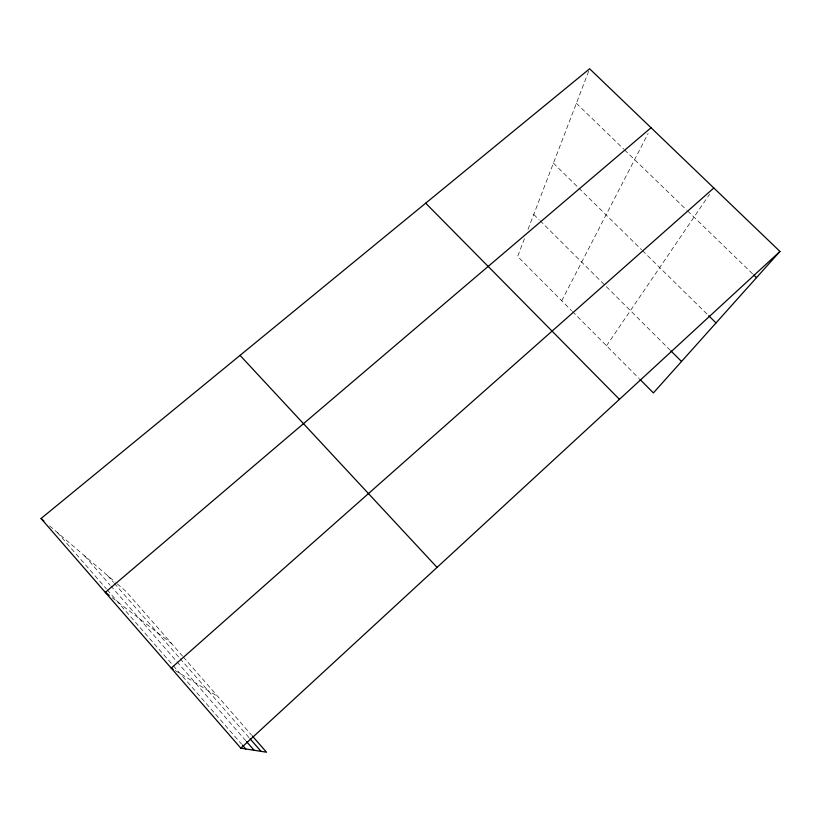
<?xml version="1.0" encoding="UTF-8"?>
<svg xmlns="http://www.w3.org/2000/svg" width="821" height="821" viewBox="0 0 821 821"><rect width="100%" height="100%" fill="white"/><g stroke="black" fill="none" stroke-linecap="round" stroke-linejoin="round"><path stroke-width="0.62" stroke-dasharray="4.11 3.08" d="M524.465 238.644L517.64 256.429L571.58 310.666M528.016 229.377L589.16 69.98M561.728 300.753L648.118 133.443M606.514 345.785L709.58 194.228M175.171 670.541L217.924 696.588M112.118 597.637L171.599 643.561M49.609 525.861L115.351 582.243M117.28 583.895L126.075 591.448L182.549 656.092M576.383 103.292L623.683 149.063M624.586 149.945L686.695 210.053M687.608 210.946L752.836 274.081M553.416 163.163L577.922 187.239M578.836 188.132L641.519 249.717M642.422 250.61L707.846 314.884M533.753 214.435L539.181 219.833M540.085 220.736L669.874 349.879M572.483 311.559L638.984 378.419M183.391 657.057L251.431 734.949M107.654 575.644L113.534 582.387M114.376 583.351L179.194 657.611M180.035 658.575L249.194 737.812M84.696 555.95L109.942 584.911M110.784 585.876L176.094 660.782M176.926 661.747L245.695 740.624M57.213 532.377L106.309 588.76M107.141 589.714L241.569 744.124"/><path stroke-width="1.23" d="M252.273 735.903L266.507 752.21L240.851 748.188L41.05 518.513L589.622 68.79L779.95 251.442L653.403 392.92L639.877 379.323M240.851 748.188L779.95 251.442M713.829 187.988L171.199 668.12L173.19 669.331M651.053 127.748L105.314 592.382L109.203 595.389M41.05 518.513L43.903 520.966M753.76 274.973L756.51 277.642M708.759 315.777L716.025 322.92M670.778 350.772L681.533 361.476M425.699 203.177L619.445 399.334M240.04 355.38L437.059 567.393M250.036 738.777L260.996 751.338M246.536 741.589L254.1 750.261M242.411 745.088L245.777 748.957"/></g></svg>
